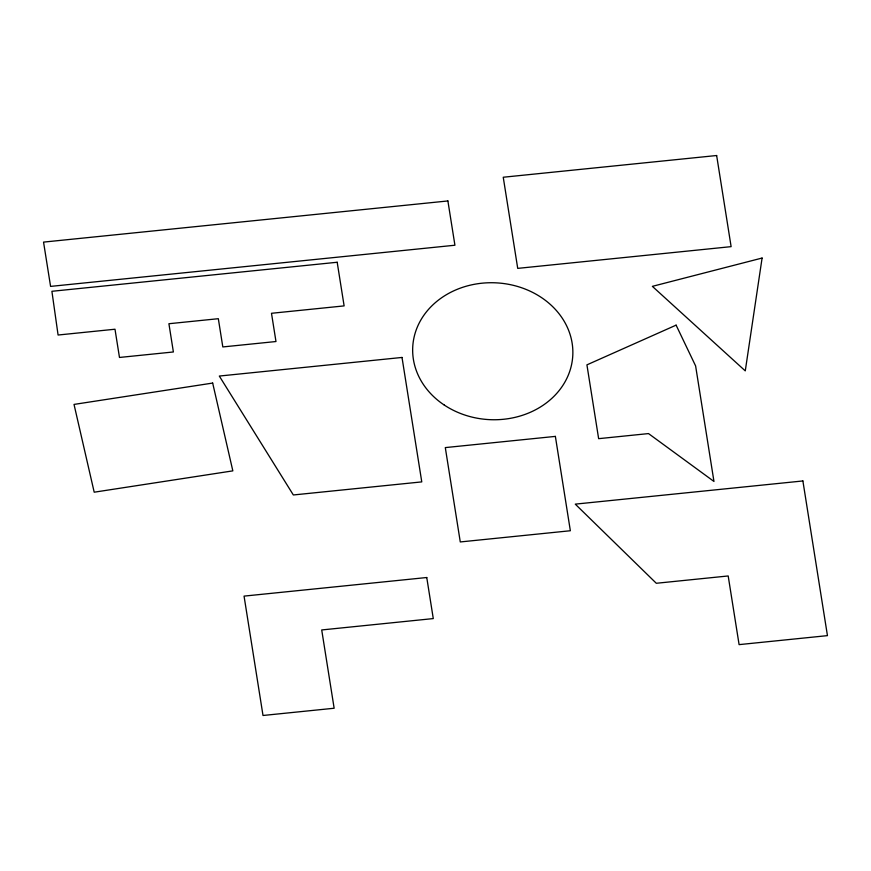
<?xml version="1.0" encoding="UTF-8"?>
<svg xmlns="http://www.w3.org/2000/svg" width="871" height="871" viewBox="0 0 871 871"><rect width="100%" height="100%" fill="white"/><g stroke="black" fill="none" stroke-linecap="round" stroke-linejoin="round"><path stroke-width="1.31" d="M762.092 258.045L745.271 370.883L652.368 286.352L762.092 258.045M676.103 325.144L586.923 364.862L598.638 438.668L648.514 433.584L713.959 481.456L695.613 365.929L676.103 325.144M212.676 383.066L74.024 404.416L94.199 492.202L232.84 470.863L212.676 383.066M716.648 155.517L503.242 177.238L517.722 268.377L731.117 246.645L716.648 155.517M447.89 200.951L43.55 242.105L50.583 286.396L454.923 245.23L447.89 200.951M337.186 262.258L51.901 291.295L58.085 335.019L114.994 329.227L119.479 357.458L173.383 351.971L168.909 323.729L218.327 318.699L222.813 346.941L275.976 341.53L271.491 313.288L344.121 305.895L337.186 262.258M402.01 357.448L219.307 376.054L293.342 494.968L421.771 481.892L402.01 357.448M555.371 436.393L445.299 447.596L460.28 541.947L570.353 530.744L555.371 436.393M802.888 480.955L575.263 504.135L656.309 583.276L728.189 575.96L739.098 644.627L827.45 635.634L802.888 480.955M426.757 577.517L244.054 596.112L263.009 715.483L334.148 708.243L321.715 629.951L433.279 618.584L426.757 577.517M444.275 405.059A80.132 68.471 3.1 0 0 572.225 361.04A80.132 68.471 3.1 0 0 461.782 287.615A80.132 68.471 3.1 0 0 444.275 405.059"/></g></svg>
